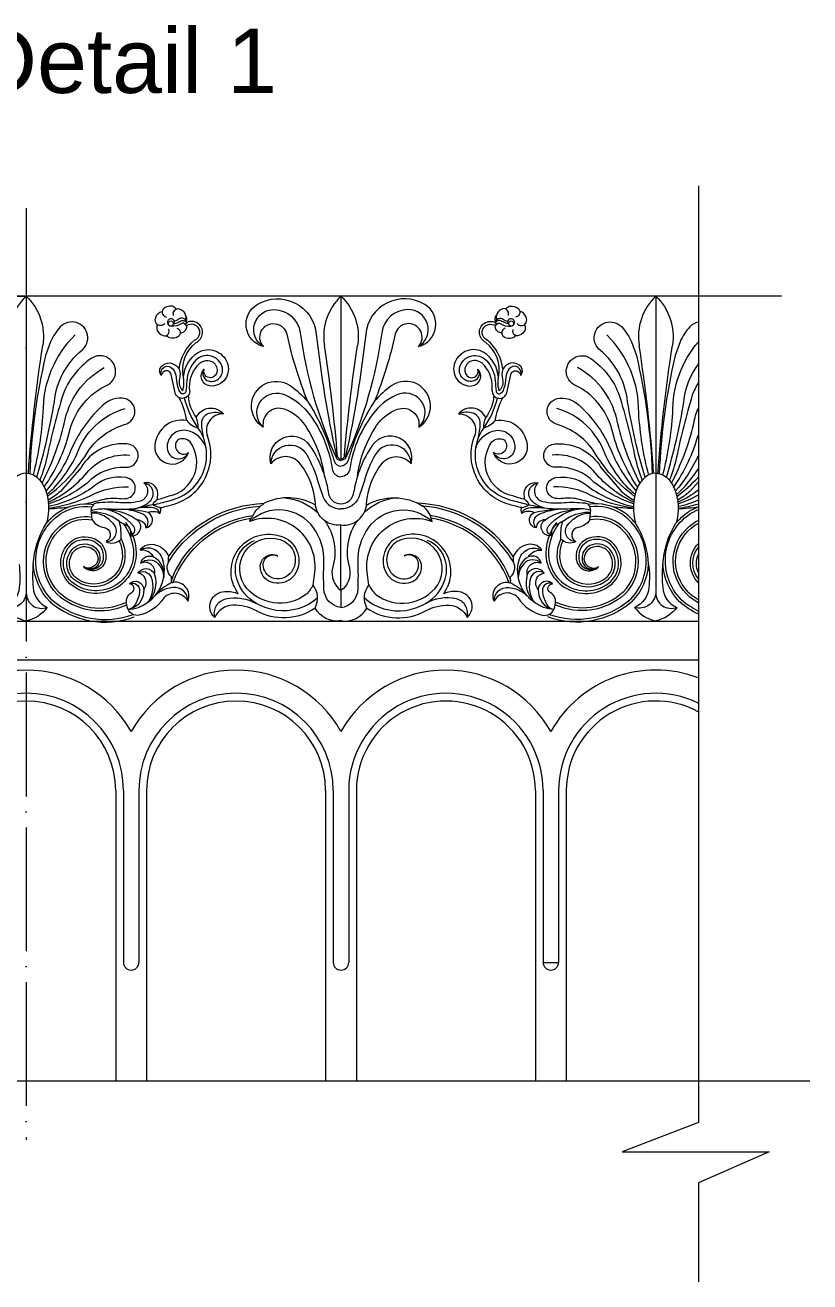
# Model space of a CAD drawing. Header units: millimetres. Extents: x 542654 to 551203, y 315718 to 321804.
# Drawn here: x 546373 to 546829, y 320878 to 321609 of the extents above; entities that cross this region are included whole.
import ezdxf

# ---------------------------------------------------------------- set-up
doc = ezdxf.new("R2010")
doc.units = ezdxf.units.MM
doc.linetypes.add('ACAD_ISO04W100', pattern=[30, 24, -3, 0, -3])
doc.layers.add('cad-block.com', color=250, linetype='Continuous')
doc.styles.get("Standard").update_dxf_attribs({"font": 'arial.ttf'})

msp = doc.modelspace()

# ---------------------------------------------------------------- linework, layer by layer
at = {"layer": 'cad-block.com', "color": 18, "lineweight": 15, "true_color": 0x000000}
for points in [[(546764.25, 321515.55), (546764.25, 320970.4), (546719.97, 320953.29), (546805.37, 320953.29), (546764.25, 320935.22), (546764.25, 320877.59)], [(546661.78, 321451.34), (545951.76, 321451.34), (545934.64, 321495.62), (545934.64, 321410.22), (545916.57, 321451.34), (545858.94, 321451.34)], [(546764.25, 321451.34), (545976.55, 321451.34)], [(546131.76, 321451.34), (546373.22, 321451.34)], [(546614.68, 321451.34), (546373.22, 321451.34)], [(546373.22, 321451.34), (546373.22, 321348.18)], [(546373.22, 321451.34), (546373.22, 321348.18)], [(546373.22, 321451.34), (546373.22, 321348.18)], [(546373.22, 321451.34), (546373.22, 321348.18)], [(546556.35, 321451.34), (546556.35, 321356.59)], [(546812.54, 321451.34), (546739.48, 321451.34)], [(546739.48, 321451.34), (546739.48, 321348.18)], [(546739.48, 321451.34), (546739.48, 321348.18)], [(546739.48, 321451.34), (546739.48, 321348.18)], [(546739.48, 321451.34), (546739.48, 321348.18)], [(546459.56, 321436.68), (546458.92, 321435.4)], [(546653.14, 321436.68), (546653.78, 321435.4)], [(546556.35, 321279.95), (546556.35, 321318.11)], [(546556.35, 321279.95), (546556.35, 321270.02)], [(546764.25, 321261.93), (545976.55, 321261.93)], [(546764.25, 321239.52), (545976.55, 321239.52)], [(546425.26, 321163.62), (546425.26, 320994.34)], [(546429.76, 321163.62), (546429.76, 321063.53)], [(546438.76, 321163.62), (546438.76, 321063.53)], [(546443.26, 321163.62), (546443.26, 320994.34)], [(546547.35, 321163.62), (546547.35, 320994.34)], [(546551.85, 321163.62), (546551.85, 321063.53)], [(546560.85, 321163.62), (546560.85, 321063.53)], [(546565.35, 321163.62), (546565.35, 320994.34)], [(546669.44, 321163.62), (546669.44, 320994.34)], [(546673.94, 321163.62), (546673.94, 321063.53)], [(546682.94, 321163.62), (546682.94, 321063.53)], [(546687.44, 321163.62), (546687.44, 320994.34)], [(546673.94, 321063.53), (546682.94, 321063.53)], [(546829.13, 320994.34), (545924.12, 320994.34), (545907, 321038.62), (545907, 320953.23), (545888.93, 320994.34), (545831.31, 320994.34)]]:
    msp.add_lwpolyline(points, dxfattribs=at)
at = {"layer": 'cad-block.com', "color": 18, "linetype": 'ACAD_ISO04W100', "lineweight": 15, "ltscale": 3, "true_color": 0x000000}
msp.add_lwpolyline([(546373.22, 321502.46), (546373.22, 320960.17)], dxfattribs=at)
at = {"layer": 'cad-block.com', "color": 18, "lineweight": 15, "true_color": 0x000000}
for points in [[(546373.22, 321451.34, 0.244921), (546363.54, 321422.65, 16.262334)], [(546373.22, 321451.34, -0.244921), (546382.9, 321422.65, -16.262334)], [(546556.35, 321451.34, 0.244921), (546546.67, 321422.65, 16.262334)], [(546556.35, 321451.34, -0.244921), (546566.03, 321422.65, -16.262334)], [(546556.35, 321451.34, -0.244921), (546566.03, 321422.65, -16.262334)], [(546739.48, 321451.34, 0.244921), (546729.8, 321422.65, 16.262334)], [(546739.48, 321451.34, -0.244921), (546749.16, 321422.65, -16.262334)], [(546460.26, 321443.72, 0.126521), (546459.61, 321444.61, 0.194733), (546456.69, 321445.55, 0.199595), (546452.72, 321443.53, 0.52072), (546454.88, 321439)], [(546458.97, 321440.11, -0.480937), (546461.32, 321444.02, -0.194733), (546464.19, 321442.94, -0.199595), (546466.05, 321438.91, -0.115632), (546465.69, 321437.73, -785794.277615)], [(546511.3, 321421.93, -0.667476), (546507.63, 321446.49, -0.55372), (546541.98, 321429.06, 0.026332), (546553.5, 321359.07, 0.026332)], [(546511.3, 321421.93, -0.769161), (546517.43, 321443.49, -0.370026), (546532.63, 321429.99, 0.07211), (546553.49, 321357.38, 2.53168)], [(546601.4, 321421.93, 0.667476), (546605.07, 321446.49, 0.55372), (546570.71, 321429.06, -0.026332), (546559.2, 321359.07, 1.336595)], [(546601.4, 321421.93, 0.769161), (546595.27, 321443.49, 0.370026), (546580.07, 321429.99, -0.07211), (546559.21, 321357.38, -2.53168)], [(546653.73, 321440.11, 0.480937), (546651.38, 321444.02, 0.194733), (546648.51, 321442.94, 0.199595), (546646.65, 321438.91, 0.115632), (546647.01, 321437.73, 785794.277615)], [(546652.44, 321443.72, -0.126521), (546653.09, 321444.61, -0.194733), (546656.01, 321445.55, -0.199595), (546659.98, 321443.53, -0.52072), (546657.82, 321439)], [(546379.45, 321345.96, 0.031982), (546389.58, 321389.87, -0.19309), (546405.38, 321419.66, -0.06753), (546405.38, 321419.66, 1.081089), (546393.04, 321433.41, 0.081991), (546387.35, 321424.64), (546384.48, 321416.76, 0.0483), (546375.27, 321348.03, 13.540599), (546375.27, 321348.03, -0.001502)], [(546453.84, 321435.38, -0.482118), (546448.91, 321435.3, -0.194733), (546448.39, 321438.32, -0.199595), (546450.93, 321441.97, -0.157627), (546452.22, 321442.3, -785794.277615)], [(546464.41, 321435.61, 0.067529), (546463.66, 321435.29, -0.184431), (546457.6, 321433.91)], [(546458.85, 321435.52, 0.414698), (546459.06, 321435.36, 0.054351), (546461.44, 321435.97, 0.055485), (546462.68, 321436.59, -0.474328), (546466.56, 321435.71, 0.582288)], [(546461.95, 321437.81, -0.107457), (546459.56, 321436.68, -1442348.621307)], [(546466.65, 321436.02, 0.579771), (546461.95, 321437.81)], [(546464.75, 321404.19, 0.089113), (546464.75, 321404.19, -0.284648), (546472.07, 321424.33, 1.005721), (546466.65, 321435.99)], [(546466.65, 321436.02, -0.344967), (546465.58, 321435.02, -0.267114), (546465.28, 321435.16, 0.231265), (546464.41, 321435.61, 3.53928)], [(546466.41, 321436.82, 0.317644), (546465.9, 321440.03, -3.778674)], [(546647.95, 321404.19, -0.089113), (546647.95, 321404.19, 0.284648), (546640.63, 321424.33, -1.005721), (546646.05, 321435.99)], [(546646.29, 321436.82, -0.317644), (546646.8, 321440.03, 3.778674)], [(546646.05, 321436.02, -0.579771), (546650.75, 321437.81)], [(546646.05, 321436.02, 0.344967), (546647.12, 321435.02, 0.267114), (546647.42, 321435.16, -0.231265), (546648.29, 321435.61, -3.53928)], [(546653.85, 321435.52, -0.414698), (546653.64, 321435.36, -0.054351), (546651.25, 321435.97, -0.055485), (546650.02, 321436.59, 0.474328), (546646.14, 321435.71, -0.582288)], [(546648.29, 321435.61, -0.067529), (546649.04, 321435.29, 0.184431), (546655.1, 321433.91)], [(546650.75, 321437.81, 0.107457), (546653.14, 321436.68, 1442348.621307)], [(546658.86, 321435.38, 0.482118), (546663.79, 321435.3, 0.194733), (546664.31, 321438.32, 0.199595), (546661.77, 321441.97, 0.157627), (546660.48, 321442.3, 785794.277615)], [(546733.32, 321345.74, -0.032145), (546723.12, 321389.87, 0.19309), (546707.32, 321419.66, 0.06753), (546707.32, 321419.66, -1.081089), (546719.66, 321433.41, -0.081991), (546725.35, 321424.64), (546728.22, 321416.76, -0.048376), (546737.43, 321347.93, -13.540599), (546737.43, 321347.93, 0.001502)], [(546764.25, 321436.11, 0.155814), (546759.3, 321433.41, 0.081991), (546753.61, 321424.64), (546750.75, 321416.76, 0.048376), (546741.54, 321347.93), (546741.54, 321347.93)], [(546377.39, 321347.31, 0.046356), (546383.14, 321383.32, -0.20343), (546401.7, 321428.79, -5.034795)], [(546449.62, 321434.59, 0.114669), (546449.22, 321433.67, 0.194733), (546449.85, 321430.66, 0.199595), (546453.55, 321428.2, 0.60584), (546456.05, 321432.03)], [(546460.78, 321432.59, -0.47631), (546462.59, 321428.92, -0.194733), (546460.21, 321426.98, -0.199595), (546455.79, 321427.41, -0.157627), (546454.87, 321428.37, -785794.277615)], [(546462.24, 321408.7, -0.143987), (546462.24, 321408.7, -0.196009), (546471.21, 321425.72, 1.026003), (546467.43, 321434.5, 1.026003)], [(546462.87, 321429.98, 0.124833), (546463.95, 321430.08, 0.194733), (546466.23, 321432.14, 0.04474), (546466.6, 321433.1, 0.04474)], [(546466.28, 321432.24, 0.484242), (546465.41, 321435.05, 61.692363)], [(546465.82, 321434.83, 0.295129), (546467.43, 321434.5, -4.110013)], [(546511.3, 321421.93, -1.315854), (546524.78, 321429.07, 0.042492), (546536.87, 321390.17, 0.042492)], [(546601.4, 321421.93, 1.315854), (546587.92, 321429.07, -0.042492), (546575.83, 321390.17, -0.042492)], [(546650.46, 321408.7, 0.143987), (546650.46, 321408.7, 0.196009), (546641.49, 321425.72, -1.026003), (546645.27, 321434.5, -1.026003)], [(546646.88, 321434.83, -0.295129), (546645.27, 321434.5, 4.110013)], [(546646.42, 321432.24, -0.484242), (546647.29, 321435.05, -61.692363)], [(546649.83, 321429.98, -0.124833), (546648.75, 321430.08, -0.194733), (546646.47, 321432.14, -0.04474), (546646.1, 321433.1, -0.04474)], [(546651.92, 321432.59, 0.47631), (546650.11, 321428.92, 0.194733), (546652.49, 321426.98, 0.199595), (546656.91, 321427.41, 0.157627), (546657.83, 321428.37, 785794.277615)], [(546663.08, 321434.59, -0.114669), (546663.48, 321433.67, -0.194733), (546662.85, 321430.66, -0.199595), (546659.15, 321428.2, -0.60584), (546656.65, 321432.03)], [(546735.36, 321347.13, -0.046592), (546729.56, 321383.32, 0.20343), (546711, 321428.79, 5.034795)], [(546374.47, 321348.16, -0.020865), (546382.9, 321422.65), (546382.9, 321422.65)], [(546554.36, 321357.83, 0.01816), (546546.67, 321422.65), (546546.67, 321422.65)], [(546558.34, 321357.83, -0.01816), (546566.03, 321422.65), (546566.03, 321422.65)], [(546738.24, 321348.09, 0.020858), (546729.8, 321422.65), (546729.8, 321422.65)], [(546740.73, 321348.09, -0.020858), (546749.16, 321422.65), (546749.16, 321422.65)], [(546743.61, 321347.13, 0.046592), (546749.41, 321383.32, -0.180822), (546764.25, 321424.76, -0.180822)], [(546383.7, 321340.16, 0.084314), (546398.28, 321371.7, -0.219732), (546418.67, 321398.75, -0.036958), (546418.67, 321398.75, 1.179319), (546410.94, 321414.96, 0), (546410.94, 321414.96, 0.154926), (546394.47, 321393.61, 0.023607), (546385.3, 321357.51, -20.82559), (546385.3, 321357.51, -0.046437), (546381.13, 321344.28, -4.855729)], [(546476.73, 321408.71, 0.529558), (546479.57, 321401.77, 0.542328), (546487.32, 321409.52, 0.296741), (546480.3, 321416.54, 0.256079), (546471.93, 321414.01, 0.181484), (546466.61, 321402.02, -0.011463), (546466.12, 321395.99, -0.529397), (546463.47, 321394.57, -0.287354), (546463.47, 321394.57, 0.172993)], [(546464.75, 321404.19, -0.231049), (546473.25, 321418.59)], [(546468.45, 321396.16, -0.21172), (546472.83, 321410.84, -0.354921), (546481.14, 321413.24, -0.3067), (546484.34, 321407.64, -0.370824), (546480.54, 321403.84, -0.534157), (546476.73, 321408.71, -8.530922)], [(546473.25, 321418.59, -0.459898), (546490.08, 321412.65, -0.565124), (546480.14, 321399, -0.629067), (546476.73, 321408.71, -2.351432)], [(546639.45, 321418.59, 0.459898), (546622.62, 321412.65, 0.565124), (546632.56, 321399, 0.629067), (546635.97, 321408.71, 2.351432)], [(546635.97, 321408.71, -0.529558), (546633.13, 321401.77, -0.542328), (546625.38, 321409.52, -0.296741), (546632.4, 321416.54, -0.256079), (546640.77, 321414.01, -0.181484), (546646.09, 321402.02, 0.011463), (546646.58, 321395.99, 0.529397), (546649.23, 321394.57, 0.287354), (546649.23, 321394.57, -0.172993)], [(546644.25, 321396.16, 0.21172), (546639.87, 321410.84, 0.354921), (546631.56, 321413.24, 0.3067), (546628.36, 321407.64, 0.370824), (546632.16, 321403.84, 0.534157), (546635.97, 321408.71, 8.530922)], [(546647.95, 321404.19, 0.231049), (546639.45, 321418.59)], [(546729.2, 321339.81, -0.084318), (546714.42, 321371.7, 0.219732), (546694.03, 321398.75, 0.036958), (546694.03, 321398.75, -1.179319), (546701.76, 321414.96, 0), (546701.76, 321414.96, -0.154926), (546718.23, 321393.61, -0.023607), (546727.4, 321357.51, 20.82559), (546727.4, 321357.51, 0.047188), (546731.66, 321344.07, 4.855729)], [(546382.42, 321342.52, 0.060422), (546395.35, 321377.03, -0.227463), (546418.66, 321409.71, -1.902929)], [(546451.77, 321405.03, -0.323792), (546451.5, 321410.13, -0.251609), (546457, 321412.41, -0.231265), (546462.24, 321408.7, -0.231265)], [(546451.77, 321405.03, -0.883493), (546458.64, 321408.86, -0.139299), (546460.45, 321403.99, 0.056208), (546461.78, 321397.09, 0.144052), (546463.47, 321394.57, 0.231379)], [(546468.45, 321396.26, -0.892383), (546459.88, 321395.09, 0), (546457.58, 321405.71, 0.472515), (546453.62, 321407.55, 0.259594), (546451.77, 321405.03, -1.136714)], [(546462.24, 321408.7, -0.152637), (546462.32, 321403.04, 0.259178), (546464.24, 321396.17, 0.085267), (546465, 321401.69, -0.014662), (546464.75, 321404.19, -0.034849)], [(546644.25, 321396.26, 0.892383), (546652.82, 321395.09, 0), (546655.12, 321405.71, -0.472515), (546659.08, 321407.55, -0.259594), (546660.93, 321405.03, 1.136714)], [(546650.46, 321408.7, 0.152637), (546650.38, 321403.04, -0.259178), (546648.46, 321396.17, -0.085267), (546647.7, 321401.69, 0.014662), (546647.95, 321404.19, 0.034849)], [(546660.93, 321405.03, 0.883493), (546654.06, 321408.86, 0.139299), (546652.25, 321403.99, -0.056208), (546650.92, 321397.09, -0.144052), (546649.23, 321394.57, -0.231379)], [(546660.93, 321405.03, 0.323792), (546661.2, 321410.13, 0.251609), (546655.7, 321412.41, 0.231265), (546650.46, 321408.7, 0.231265)], [(546730.37, 321342.35, -0.060741), (546717.35, 321377.03, 0.227463), (546694.04, 321409.71, 1.902929)], [(546745.65, 321345.74, 0.032145), (546755.85, 321389.87, -0.131392), (546764.25, 321411.7, -0.131392)], [(546546.81, 321346.49, 0.113214), (546535.63, 321375.97, 0.161023), (546523.54, 321385.42, 0.58741), (546511.12, 321375, -1.021307), (546526.8, 321399.25, -0.05453), (546536.87, 321390.17, -0.05453)], [(546565.89, 321346.49, -0.113214), (546577.07, 321375.97, -0.161023), (546589.16, 321385.42, -0.58741), (546601.58, 321375, 1.021307), (546585.9, 321399.25, 0.05453), (546575.83, 321390.17, 0.05453)], [(546764.25, 321401.03, 0.046176), (546760.74, 321393.61, 0.023607), (546751.57, 321357.51), (546751.57, 321357.51, -0.047188), (546747.31, 321344.07)], [(546385.51, 321334.76, 0.101177), (546409.67, 321361.71, -0.162208), (546430.41, 321376.57, 0.871249), (546429, 321391.92, 0.223036), (546416.65, 321386.76, 0.102176), (546399.06, 321361.18, -0.083078), (546384.58, 321337.81, -0.083078)], [(546448.24, 321330.04, 0.002739), (546457.25, 321332.44), (546457.25, 321332.44, 0.539237), (546472.71, 321375.35, -0.088107), (546465.28, 321391.97, -0.088107)], [(546466.67, 321378.9, 0.076166), (546462.26, 321392.22, -3.182596)], [(546467.51, 321393.46, 0.157589), (546472.16, 321380.64, -2.102585)], [(546510.92, 321375.18, -0.788474), (546522.2, 321394.41, -0.136371), (546536.5, 321384.3, -0.136381), (546551.16, 321350.88, 0.358752), (546556.35, 321346.15, 111.473646)], [(546601.78, 321375.18, 0.788474), (546590.5, 321394.41, 0.136371), (546576.2, 321384.3, 0.136381), (546561.54, 321350.88, -0.358752), (546556.35, 321346.15, -111.473646)], [(546664.45, 321330.04, -0.002739), (546655.45, 321332.44), (546655.45, 321332.44, -0.539237), (546639.99, 321375.35, 0.088107), (546647.42, 321391.97, 0.088107)], [(546645.19, 321393.46, -0.157589), (546640.54, 321380.64, 2.102585)], [(546646.03, 321378.9, -0.076166), (546650.44, 321392.22, 3.182596)], [(546727.19, 321334.76, -0.101177), (546703.03, 321361.71, 0.162208), (546682.29, 321376.57, -0.871249), (546683.7, 321391.92, -0.223036), (546696.05, 321386.76, -0.102176), (546713.64, 321361.18, 0.083078), (546728.12, 321337.81, 0.083078)], [(546385.24, 321335.78, 0.102357), (546402.67, 321359.28, -0.239967), (546430.78, 321385.97)], [(546472.16, 321380.64, -0.551915), (546488.04, 321382.75, 0.543618), (546478.69, 321369.74, 0.124652)], [(546536.87, 321390.17, -0.064441), (546550.15, 321362.25, -0.006238), (546552.3, 321355.38, 0.336511), (546556.35, 321352.42, -0.009079)], [(546575.83, 321390.17, 0.064441), (546562.55, 321362.25, 0.006238), (546560.4, 321355.38, -0.336511), (546556.35, 321352.42, 0.009079)], [(546640.54, 321380.64, 0.551915), (546624.66, 321382.75, -0.543618), (546634.01, 321369.74, -0.124652)], [(546727.46, 321335.78, -0.102357), (546710.03, 321359.28, 0.239967), (546681.92, 321385.97)], [(546748.6, 321342.35, 0.060741), (546761.62, 321377.03, -0.052139), (546764.25, 321386.32, -0.052139)], [(546466.67, 321378.9, 0.477466), (546448.01, 321362.81, 0.80327), (546467.66, 321360.22, 0.860486)], [(546466.67, 321378.9, 0.157797), (546473.31, 321374.53, 0.10138), (546472.16, 321380.64, 3.471521)], [(546476.57, 321368.25, -0.054849), (546475.34, 321377.23, -0.33383), (546479.49, 321383.09, -0.176466), (546488.04, 321382.75, -3.125388)], [(546636.13, 321368.25, 0.054849), (546637.36, 321377.23, 0.33383), (546633.21, 321383.09, 0.176466), (546624.66, 321382.75, 3.125388)], [(546646.03, 321378.9, -0.157797), (546639.39, 321374.53, -0.10138), (546640.54, 321380.64, -3.471521)], [(546646.03, 321378.9, -0.477466), (546664.69, 321362.81, -0.80327), (546645.04, 321360.22, -0.860486)], [(546451.16, 321328.19, 0.026795), (546458.25, 321329.99, 0.451772), (546478.45, 321370.43, 0.5535), (546478.45, 321370.43)], [(546477.95, 321362.68, 0.292215), (546466.24, 321373.12, 0.520869), (546455.41, 321361.57, 0.697703), (546467.66, 321360.22, 2.241637)], [(546515.55, 321353.73, -0.8489), (546538.12, 321364.4, -0.112248), (546548.89, 321337.53)], [(546597.15, 321353.73, 0.8489), (546574.58, 321364.4, 0.112248), (546563.81, 321337.53)], [(546661.54, 321328.19, -0.026795), (546654.45, 321329.99, -0.451772), (546634.25, 321370.43, -0.5535), (546634.25, 321370.43)], [(546634.75, 321362.68, -0.292215), (546646.46, 321373.12, -0.520869), (546657.29, 321361.57, -0.697703), (546645.04, 321360.22, -2.241637)], [(546749.77, 321339.81, 0.081692), (546764.25, 321370.64, 0.081692)], [(546386.25, 321330.38, 0.085394), (546409.17, 321343.04), (546409.17, 321343.04, -0.21298), (546430.71, 321351.71, 1.116279), (546430.84, 321365.25, 0.286149), (546405.19, 321351.62), (546393.13, 321337.66), (546393.13, 321337.66, -0.043242), (546385.97, 321332.5, -0.043242)], [(546449.31, 321332.86, 0.02225), (546456.37, 321335.01, 0.549569), (546468.52, 321366.49)], [(546468.52, 321366.49, 0.330396), (546461.35, 321367.65, 0.906083), (546467.66, 321360.22, 0.865354)], [(546515.55, 321353.73, -0.762385), (546536.43, 321358.98, -0.059677), (546542.9, 321343.48, 0.025589), (546546.04, 321334.25, 0.315445), (546556.35, 321327.47, 0.970521)], [(546597.15, 321353.73, 0.762385), (546576.27, 321358.98, 0.059677), (546569.8, 321343.48, -0.025589), (546566.66, 321334.25, -0.315445), (546556.35, 321327.47, -0.970521)], [(546663.39, 321332.86, -0.02225), (546656.33, 321335.01, -0.549569), (546644.18, 321366.49)], [(546644.18, 321366.49, -0.330396), (546651.35, 321367.65, -0.906083), (546645.04, 321360.22, -0.865354)], [(546726.45, 321330.38, -0.085394), (546703.53, 321343.04), (546703.53, 321343.04, 0.21298), (546681.99, 321351.71, -1.116279), (546681.86, 321365.25, -0.286149), (546707.51, 321351.62), (546719.57, 321337.66), (546719.57, 321337.66, 0.043242), (546726.73, 321332.5, 0.043242)], [(546386.13, 321331.45, 0.110008), (546408.47, 321348.43, -0.249563), (546433.41, 321358.79)], [(546556.35, 321318.11, -0.428769), (546541.44, 321330.53, 0.149261), (546532.67, 321353.67, 0.488531), (546515.55, 321353.73, -2.039737)], [(546553.49, 321357.38, 0.271943), (546556.35, 321355.7, 0.250464)], [(546553.5, 321359.07, 0.131403), (546554.36, 321357.83, 0.131403)], [(546554.36, 321357.83, 0.621574), (546558.34, 321357.83, 0.160225)], [(546556.35, 321318.11, 0.428769), (546571.26, 321330.53, -0.149261), (546580.03, 321353.67, -0.488531), (546597.15, 321353.73, 2.039737)], [(546559.21, 321357.38, -0.271943), (546556.35, 321355.7, -0.250464)], [(546559.2, 321359.07, -0.131403), (546558.34, 321357.83, -0.131403)], [(546726.57, 321331.45, -0.110008), (546704.23, 321348.43, 0.249563), (546679.29, 321358.79)], [(546764.25, 321358.67, -0.07483), (546750.85, 321337.81)], [(546373.22, 321348.18), (546373.22, 321278.59, 0.525363), (546385.5, 321270.13, 3.42627)], [(546739.48, 321348.18), (546739.48, 321278.59, 0.525363), (546751.76, 321270.13, 3.42627)], [(546751.51, 321335.78, 0.068358), (546764.25, 321350.74, 0.068358)], [(546407.31, 321330.38, 0.018944), (546417.48, 321332.97, -0.08294), (546427.1, 321333.61, 0.093637), (546431.68, 321333.58, 0.857179), (546431.34, 321345.67), (546431.34, 321345.67, 0.230063), (546410.91, 321339.37, -0.09178), (546386.37, 321328.77)], [(546411.09, 321326.52, -0.112241), (546412.06, 321326.96, -0.066096), (546420.9, 321327.54, 0.03361), (546435.01, 321327.54, 0.168895), (546445.02, 321331.79, 0.634473), (546441.72, 321342.58, 1.59304)], [(546449.31, 321332.86, 0.068813), (546449.76, 321336.46, 0.487937), (546441.72, 321342.58, -0.61726), (546438.86, 321331.8, -0.082267), (546426.6, 321331.15, 0.046865), (546414.53, 321330.91, 0.121596), (546412.3, 321330.03, 0.121596)], [(546663.39, 321332.86, -0.068813), (546662.94, 321336.46, -0.487937), (546670.98, 321342.58, 0.61726), (546673.84, 321331.8, 0.082267), (546686.1, 321331.15, -0.046865), (546698.17, 321330.91, -0.121596), (546700.4, 321330.03, -0.121596)], [(546701.61, 321326.52, 0.112241), (546700.64, 321326.96, 0.066096), (546691.8, 321327.54, -0.03361), (546677.69, 321327.54, -0.168895), (546667.68, 321331.79, -0.634473), (546670.98, 321342.58, -1.59304)], [(546705.39, 321330.38, -0.018944), (546695.22, 321332.97, 0.08294), (546685.6, 321333.61, -0.093637), (546681.02, 321333.58, -0.857179), (546681.36, 321345.67), (546681.36, 321345.67, -0.230063), (546701.79, 321339.37, 0.09178), (546726.33, 321328.77)], [(546751.78, 321334.76, 0.046468), (546764.25, 321345.95, 0.046468)], [(546764.25, 321343.28), (546759.4, 321337.66), (546759.4, 321337.66, -0.043242), (546752.24, 321332.5)], [(546386.41, 321327.9, 0.077066), (546410.9, 321335.32, -0.132784), (546432.75, 321340.24)], [(546541.52, 321329.7, 0.247804), (546511.58, 321330.71, 0.247804)], [(546523.69, 321333.88, -0.171414), (546543, 321325.09, -0.171414)], [(546548.89, 321337.53, 0.955594), (546563.81, 321337.53, 1.728098)], [(546589.01, 321333.88, 0.171413), (546569.7, 321325.09, 0.171413)], [(546571.18, 321329.7, -0.275227), (546604, 321329.12, -2.509184)], [(546726.29, 321327.9, -0.077066), (546701.8, 321335.32, 0.132784), (546679.94, 321340.24)], [(546752.4, 321331.45, 0.053618), (546764.25, 321338.52, 0.053618)], [(546752.52, 321330.38, 0.041624), (546764.25, 321335.59, 0.041624)], [(546389.49, 321273.44, -0.010122), (546387.95, 321274.72), (546387.95, 321274.72, -0.461528), (546392.85, 321324.38), (546392.85, 321324.38, -0.181682), (546411.48, 321328.64, -0.17445)], [(546384.95, 321319.07, -0.070561), (546392.01, 321325.62, -0.187734), (546412.3, 321330.03)], [(546386.41, 321327.53, 0.021549), (546398.29, 321328.75, 0.021549)], [(546411.62, 321321.09, 0.160292), (546411.37, 321322.72, -0.241344), (546411.37, 321323, 0.018149), (546411.13, 321325.55, -0.125788), (546411.48, 321328.4, 0.188394), (546411.48, 321328.64, -0.323208), (546411.54, 321328.85, 0.046344), (546412.42, 321329.73, 0.588481), (546412.3, 321330.03, 1.231967)], [(546433.51, 321311.96, 0.576866), (546435.74, 321317.25, 0.188001), (546417.42, 321327.59, 2.558799)], [(546437.65, 321321.13, 0.101504), (546424.25, 321326.58, 0.01813), (546417.42, 321327.59, -117.031891)], [(546429.76, 321318.73, -0.492925), (546433.51, 321311.96, 0.829448), (546437.65, 321321.13, -0.387188), (546442.87, 321316.38, 0.701173), (546444.1, 321325.38, -0.258982), (546451.04, 321324.87, 0.261167), (546451.16, 321328.19)], [(546442.87, 321316.38, 0.502732), (546440.98, 321324.4, 0.074809), (546429.92, 321327.32, 1.665757)], [(546444.1, 321325.38, 0.042622), (546429.92, 321327.32, 17.997556)], [(546448.24, 321330.04, 0.014652), (546438.06, 321328.03, 7.987828)], [(546451.04, 321324.87, 0.292462), (546447.21, 321328.09, 0.068461), (546438.06, 321328.03, 2.095063)], [(546451.16, 321328.19, -0.100081), (546446.95, 321329.81, -0.171025), (546449.31, 321332.86, 3.393741)], [(546456.17, 321299.7, -0.242326), (546511.58, 321330.71)], [(546456.91, 321298.08, -0.237108), (546509.29, 321329.07)], [(546556.35, 321270.02, -0.367958), (546546.39, 321280.95, -0.016802), (546546.39, 321296.49, 0.163706), (546540.43, 321316.41, 0.456337), (546503.3, 321320.11, -0.147797)], [(546503.8, 321322.08, 0.3293), (546504.86, 321323.26, -0.359001), (546505.25, 321323.65, -0.135702), (546509.14, 321328.69, 0.270003), (546509.22, 321328.89, -0.255062), (546509.29, 321329.07, -0.074211), (546510.98, 321330.11, 0.196421), (546511.58, 321330.71, -5.850997)], [(546556.35, 321270.02, 0.367958), (546566.31, 321280.95, 0.016802), (546566.31, 321296.49, -0.163706), (546572.27, 321316.41, -0.456337), (546609.4, 321320.11, 0.147797)], [(546572.51, 321283.12, 0.003166), (546571.85, 321288.9, -0.586906), (546609.4, 321320.11, 0.18097), (546604, 321329.12)], [(546656.53, 321299.7, 0.242326), (546601.12, 321330.71)], [(546604.56, 321329.08, 0.003426), (546604, 321329.12, 0.003426)], [(546655.79, 321298.08, 0.233127), (546604, 321329.12)], [(546682.94, 321318.73, 0.492925), (546679.19, 321311.96, -0.829448), (546675.05, 321321.13, 0.387188), (546669.83, 321316.38, -0.701173), (546668.6, 321325.38, 0.258982), (546661.66, 321324.87, -0.261167), (546661.54, 321328.19)], [(546661.54, 321328.19, 0.100081), (546665.75, 321329.81, 0.171025), (546663.39, 321332.86, -3.393741)], [(546661.66, 321324.87, -0.292462), (546665.49, 321328.09, -0.068461), (546674.64, 321328.03, -2.095063)], [(546664.45, 321330.04, -0.014652), (546674.64, 321328.03, -7.987828)], [(546668.6, 321325.38, -0.042622), (546682.78, 321327.32, -17.997556)], [(546669.83, 321316.38, -0.502732), (546671.72, 321324.4, -0.074809), (546682.78, 321327.32, -1.665757)], [(546675.05, 321321.13, -0.101504), (546688.45, 321326.58, -0.01813), (546695.28, 321327.59, 117.031891)], [(546679.19, 321311.96, -0.576866), (546676.96, 321317.25, -0.188001), (546695.28, 321327.59, -2.558799)], [(546701.08, 321321.09, -0.160292), (546701.33, 321322.72, 0.241344), (546701.33, 321323, -0.018149), (546701.57, 321325.55, 0.125788), (546701.22, 321328.4, -0.188394), (546701.22, 321328.64, 0.323208), (546701.16, 321328.85, -0.046344), (546700.28, 321329.73, -0.588481), (546700.4, 321330.03, -1.231967)], [(546727.75, 321319.07, 0.070561), (546720.69, 321325.62, 0.187734), (546700.4, 321330.03)], [(546723.21, 321273.44, 0.010122), (546724.75, 321274.72), (546724.75, 321274.72, 0.461528), (546719.85, 321324.38), (546719.85, 321324.38, 0.181682), (546701.22, 321328.64, 0.17445)], [(546726.29, 321327.53, -0.021549), (546714.41, 321328.75, -0.021549)], [(546755.76, 321273.44, -0.010122), (546754.22, 321274.72), (546754.22, 321274.72, -0.461528), (546759.12, 321324.38), (546759.12, 321324.38, -0.053349), (546764.25, 321327.03, -0.053349)], [(546751.22, 321319.07, -0.070561), (546758.27, 321325.62, -0.058684), (546764.25, 321328.64, -0.058684)], [(546764.25, 321332.46, -0.041558), (546752.64, 321328.77)], [(546752.67, 321327.9, 0.035487), (546764.25, 321330.38, 0.035487)], [(546752.68, 321327.53, 0.021549), (546764.55, 321328.75, 0.021549)], [(546377.35, 321295.2, -0.126246), (546384.95, 321319.07, -14.207876)], [(546391.1, 321277.97), (546391.1, 321277.97, -0.471912), (546395.17, 321319.21), (546395.17, 321319.21, -0.185598), (546411.37, 321322.72, -0.181335)], [(546392.17, 321279.04, -0.471857), (546396, 321317.96, -0.19511), (546411.62, 321321.09, -0.183857)], [(546430.97, 321319.62, -0.133726), (546437.04, 321303.96, -0.67772), (546398.57, 321283.93, -0.441451), (546398.82, 321308.18, -0.289911), (546413.14, 321309.96, -0.315983), (546419.54, 321299.07, -0.676544), (546406.51, 321293.78, -0.640805)], [(546429.76, 321318.73, -0.133705), (546435.54, 321303.81), (546435.54, 321303.81, -0.677191), (546399.57, 321285.06), (546399.57, 321285.06, -0.440256), (546399.8, 321307.04, -0.289389), (546412.5, 321308.6, -0.0695), (546412.5, 321308.6, -0.317906), (546418.04, 321299.14, -0.643474), (546406.5, 321293.92)], [(546427.5, 321320.1, 0.13689), (546414.54, 321325.55, 0.099455), (546411.16, 321325.31, 0.615336)], [(546419.66, 321308.46, 0.630773), (546424.5, 321318.05, 0.117566), (546417.24, 321323.91, 0.12765), (546411.19, 321325.07, 1.985695)], [(546411.62, 321321.09, 0.210925), (546418.49, 321316.63, -0.736022), (546419.66, 321308.46, 0.346718), (546428.42, 321309.92)], [(546428.42, 321309.92, 0.068775), (546427.5, 321320.1, -0.079378), (546429.76, 321318.73, 24.665443)], [(546458.23, 321287.54, -0.265996), (546505.25, 321323.71)], [(546458.67, 321284.65, -0.267174), (546503.8, 321322.08, -0.260494)], [(546540.18, 321283.12, -0.003166), (546540.85, 321288.9, 0.586906), (546503.3, 321320.11, -0.034021), (546503.8, 321322.08, -0.034021)], [(546546.83, 321320.66, -0.23288), (546551.37, 321292.89, 0.297905), (546556.35, 321279.95)], [(546565.87, 321320.66, 0.232879), (546561.33, 321292.89, -0.297905), (546556.35, 321279.95)], [(546654.47, 321287.54, 0.262104), (546608.31, 321323.59)], [(546654.03, 321284.65, 0.267174), (546608.9, 321322.08, 0.260494)], [(546681.73, 321319.62, 0.133726), (546675.66, 321303.96, 0.67772), (546714.13, 321283.93, 0.441451), (546713.88, 321308.18, 0.289911), (546699.56, 321309.96, 0.315983), (546693.16, 321299.07, 0.676544), (546706.19, 321293.78, 0.640805)], [(546682.94, 321318.73, 0.133705), (546677.16, 321303.81), (546677.16, 321303.81, 0.677191), (546713.13, 321285.06), (546713.13, 321285.06, 0.440256), (546712.9, 321307.04, 0.289389), (546700.2, 321308.6, 0.0695), (546700.2, 321308.6, 0.317906), (546694.66, 321299.14, 0.643474), (546706.2, 321293.92)], [(546684.28, 321309.92, -0.068775), (546685.2, 321320.1, 0.079378), (546682.94, 321318.73, -24.665443)], [(546701.08, 321321.09, -0.210925), (546694.21, 321316.63, 0.736022), (546693.04, 321308.46, -0.346718), (546684.28, 321309.92)], [(546685.2, 321320.1, -0.13689), (546698.16, 321325.55, -0.099455), (546701.54, 321325.31, -0.615336)], [(546693.04, 321308.46, -0.630773), (546688.2, 321318.05, -0.117566), (546695.46, 321323.91, -0.12765), (546701.51, 321325.07, -1.985695)], [(546720.53, 321279.04, 0.471857), (546716.7, 321317.96, 0.19511), (546701.08, 321321.09, 0.183857)], [(546721.6, 321277.97), (546721.6, 321277.97, 0.471912), (546717.53, 321319.21), (546717.53, 321319.21, 0.185598), (546701.33, 321322.72, 0.181335)], [(546735.34, 321295.2, 0.126246), (546727.75, 321319.07, 14.207876)], [(546743.62, 321295.2, -0.126246), (546751.22, 321319.07, -14.207876)], [(546757.37, 321277.97), (546757.37, 321277.97, -0.471912), (546761.43, 321319.21), (546761.43, 321319.21, -0.035002), (546764.25, 321320.79, -0.035002)], [(546758.43, 321279.04, -0.471857), (546762.27, 321317.96, -0.027119), (546764.25, 321319.12, -0.027119)], [(546496.58, 321278.13, -0.052147), (546493.56, 321283.93), (546493.56, 321283.93, -0.677191), (546524.44, 321310.23), (546524.44, 321310.23, -0.440256), (546529.13, 321288.75, -0.289389), (546517.09, 321284.4, -0.0695), (546517.09, 321284.4, -0.317906), (546509.58, 321292.38, -0.643474), (546519.66, 321300.04)], [(546616.12, 321278.13, 0.052147), (546619.14, 321283.93), (546619.14, 321283.93, 0.677191), (546588.26, 321310.23), (546588.26, 321310.23, 0.440256), (546583.57, 321288.75, 0.289389), (546595.61, 321284.4, 0.0695), (546595.61, 321284.4, 0.317906), (546603.12, 321292.38, 0.643474), (546593.04, 321300.04)], [(546428.46, 321309.97, -0.090893), (546430.62, 321302.13), (546430.62, 321302.13, -0.677191), (546400.75, 321286.56), (546400.75, 321286.56, -0.440256), (546400.94, 321304.81, -0.289389), (546411.49, 321306.11, -0.0695), (546411.49, 321306.11, -0.317906), (546416.09, 321298.25, -0.643474), (546406.51, 321293.92)], [(546427.1, 321309.31, -0.091002), (546429.12, 321301.99, -0.676694), (546401.76, 321287.68, -0.438457), (546401.92, 321303.67, -0.288017), (546410.84, 321304.75, 0.005295), (546410.87, 321304.74, -0.269959), (546415.02, 321298.13, -0.531786), (546406.51, 321293.78, -0.648603)], [(546432.44, 321268.84, 0.272341), (546451.59, 321282.32, 0.186156), (546452.52, 321298.36, 0.474356), (546439.45, 321303.5, -5.949776)], [(546447.27, 321299.51, 0.291141), (546439.45, 321303.5, -0.343723), (546448.91, 321306.34)], [(546448.91, 321306.34, -0.1391), (546453.68, 321303.46, -0.055281), (546456.17, 321299.7, -0.055281)], [(546542.76, 321275.66, -0.218875), (546518.56, 321268.41, -0.086751), (546507.25, 321272.34, -0.196285), (546495.67, 321286.8, -0.168777), (546496.25, 321299.34, -0.204983), (546505.94, 321309.03, 3.76472)], [(546540.18, 321283.12, -0.060367), (546536.36, 321277.92), (546536.36, 321277.92, -0.427012), (546500.02, 321283.26), (546500.02, 321283.26, -0.75366), (546523.63, 321308.51), (546523.63, 321308.51, -0.440256), (546527.52, 321290.67, -0.289389), (546517.52, 321287.05, -0.0695), (546517.52, 321287.05, -0.317906), (546511.29, 321293.68, -0.643474), (546519.66, 321300.04)], [(546569.94, 321275.66, 0.218875), (546594.14, 321268.41, 0.086751), (546605.45, 321272.34, 0.196285), (546617.03, 321286.8, 0.168777), (546616.45, 321299.34, 0.204983), (546606.76, 321309.03, -3.76472)], [(546572.51, 321283.12, 0.060367), (546576.34, 321277.92), (546576.34, 321277.92, 0.427012), (546612.68, 321283.26), (546612.68, 321283.26, 0.75366), (546589.07, 321308.51), (546589.07, 321308.51, 0.440256), (546585.18, 321290.67, 0.289389), (546595.18, 321287.05, 0.0695), (546595.18, 321287.05, 0.317906), (546601.41, 321293.68, 0.643474), (546593.04, 321300.04)], [(546572.51, 321283.12, 0.060367), (546576.34, 321277.92), (546576.34, 321277.92, 0.427012), (546612.68, 321283.26), (546612.68, 321283.26, 0.75366), (546589.07, 321308.51), (546589.07, 321308.51, 0.440256), (546585.18, 321290.67, 0.289389), (546595.18, 321287.05, 0.0695), (546595.18, 321287.05, 0.317906), (546601.41, 321293.68, 0.643474), (546593.04, 321300.04)], [(546663.79, 321306.34, 0.1391), (546659.02, 321303.46, 0.055281), (546656.53, 321299.7, 0.055281)], [(546680.26, 321268.84, -0.272341), (546661.11, 321282.32, -0.186156), (546660.18, 321298.36, -0.474356), (546673.25, 321303.5, 5.949776)], [(546665.43, 321299.51, -0.291141), (546673.25, 321303.5, 0.343723), (546663.79, 321306.34)], [(546684.24, 321309.97, 0.090893), (546682.08, 321302.13), (546682.08, 321302.13, 0.677191), (546711.95, 321286.56), (546711.95, 321286.56, 0.440256), (546711.76, 321304.81, 0.289389), (546701.21, 321306.11, 0.0695), (546701.21, 321306.11, 0.317906), (546696.61, 321298.25, 0.643474), (546706.19, 321293.92)], [(546685.6, 321309.31, 0.091002), (546683.58, 321301.99, 0.676694), (546710.94, 321287.68, 0.438457), (546710.78, 321303.67, 0.288017), (546701.86, 321304.75, -0.005295), (546701.83, 321304.74, 0.269959), (546697.68, 321298.13, 0.531786), (546706.19, 321293.78, 0.648603)], [(546764.25, 321284.5, -0.406056), (546764.25, 321307.38)], [(546764.25, 321286.79, -0.343081), (546764.25, 321305.09)], [(546447.94, 321289.27, 0.627633), (546439.85, 321295.83, -0.486459), (546447.27, 321299.51, -0.468629)], [(546439.85, 321295.83, -0.426017), (546450.07, 321295.45, -0.173966), (546453.24, 321287.6, -1.040243)], [(546447.27, 321299.51, -0.163886), (546451.63, 321295.35, -0.139992), (546453.24, 321287.6, -66.770469)], [(546457.82, 321287.86, -0.406891), (546456.91, 321298.08, -7.997869)], [(546455.92, 321296.49, 0.072927), (546455.95, 321298.73, -0.178266), (546456.17, 321299.7, 0.576928)], [(546654.88, 321287.86, 0.406891), (546655.79, 321298.08, 7.997869)], [(546656.78, 321296.49, -0.072927), (546656.75, 321298.73, 0.178266), (546656.53, 321299.7, -0.576928)], [(546665.43, 321299.51, 0.163886), (546661.07, 321295.35, 0.139992), (546659.46, 321287.6, 66.770469)], [(546672.85, 321295.83, 0.426017), (546662.63, 321295.45, 0.173966), (546659.46, 321287.6, 1.040243)], [(546664.76, 321289.27, -0.627633), (546672.85, 321295.83, 0.486459), (546665.43, 321299.51, 0.468629)], [(546764.25, 321290.36, -0.221889), (546764.25, 321300.83)], [(546369.08, 321295.2, -0.059147), (546369.18, 321281.68, -0.281825), (546360.94, 321270.13, 0.190389), (546373.22, 321262.35)], [(546377.35, 321295.2, 0.059147), (546377.26, 321281.68, 0.281825), (546385.5, 321270.13, -0.190389), (546373.22, 321262.35)], [(546388.55, 321272.27, -0.010455), (546386.92, 321273.63, -0.177428), (546377.35, 321295.2, -0.177428)], [(546441.58, 321280.6, 0.423558), (546440.99, 321288.94, 0.174465), (546438.17, 321289.98, -0.635434), (546447.94, 321289.27, 2.268791)], [(546438.17, 321289.98, -0.501704), (546445.86, 321287.68, -0.248391), (546443.85, 321272.97, -0.049219)], [(546671.12, 321280.6, -0.423558), (546671.71, 321288.94, -0.174465), (546674.53, 321289.98, 0.635434), (546664.76, 321289.27, -2.268791)], [(546674.53, 321289.98, 0.501704), (546666.84, 321287.68, 0.248391), (546668.85, 321272.97, 0.049219)], [(546724.15, 321272.27, 0.010455), (546725.78, 321273.63, 0.177428), (546735.34, 321295.2, 0.177428)], [(546735.34, 321295.2, -0.059147), (546735.44, 321281.68, -0.281825), (546727.2, 321270.13, 0.190389), (546739.48, 321262.35)], [(546743.62, 321295.2, 0.059147), (546743.52, 321281.68, 0.281825), (546751.76, 321270.13, -0.190389), (546739.48, 321262.35)], [(546754.82, 321272.27, -0.010455), (546753.18, 321273.63, -0.177428), (546743.62, 321295.2, -0.177428)], [(546431.75, 321271.68, -0.348855), (546434.62, 321278.82, 0.776591), (546433.25, 321283.84, -0.675529), (546441.58, 321280.6, -0.385488)], [(546433.29, 321283.84, -0.587564), (546439.18, 321279.77, -0.104753), (546436.72, 321271.99, -0.214639), (546432.44, 321268.84, -4.656968)], [(546447.94, 321289.27, -0.275355), (546443.85, 321272.97, -14.005624)], [(546457.53, 321284.36, 0.116294), (546448.4, 321277.19, 4.540253)], [(546453.49, 321275.89, -0.522681), (546467.21, 321273.82, 0.596179), (546458.67, 321284.65, 0.596179)], [(546458.67, 321284.65, -0.235786), (546457.53, 321284.36, 0.033268), (546457.82, 321287.86, 782806.80569)], [(546458.23, 321287.54, 0.053029), (546457.65, 321285.47)], [(546541.23, 321269.77, 0.301758), (546540.18, 321283.12, 2.462884)], [(546571.47, 321269.77, -0.301758), (546572.51, 321283.12, -2.462884)], [(546659.21, 321275.89, 0.522681), (546645.49, 321273.82, -0.596179), (546654.03, 321284.65, -0.596179)], [(546654.03, 321284.65, 0.235786), (546655.17, 321284.36, -0.033268), (546654.88, 321287.86, -782806.80569)], [(546654.47, 321287.54, -0.053029), (546655.05, 321285.47)], [(546655.17, 321284.36, -0.116294), (546664.3, 321277.19, -4.540253)], [(546664.76, 321289.27, 0.275355), (546668.85, 321272.97, 14.005624)], [(546680.95, 321271.68, 0.348855), (546678.08, 321278.82, -0.776591), (546679.45, 321283.84, 0.675529), (546671.12, 321280.6, 0.385488)], [(546679.41, 321283.84, 0.587564), (546673.52, 321279.77, 0.104753), (546675.98, 321271.99, 0.214639), (546680.26, 321268.84, 4.656968)], [(546373.22, 321278.59, -0.47918), (546360.94, 321270.13, 3.957367)], [(546391.1, 321277.97, 0.302349), (546431.75, 321271.68, 0.274088)], [(546392.12, 321279.09, 0.302349), (546431.12, 321273.04, 0.302349)], [(546441.58, 321280.6, -0.379146), (546432.44, 321268.84, 1.897202)], [(546453.49, 321275.89, -0.205418), (546438.25, 321265.48)], [(546467.21, 321273.82, 0.459682), (546458.64, 321281.74, 0.106346), (546451.02, 321279.15, 0.050606), (546448.4, 321277.19, 7.137841)], [(546507.13, 321268.21, 0.129772), (546493.37, 321271.43, 0.291417), (546482.99, 321264.23, -0.694896), (546488.84, 321279.36, -0.112365), (546496.58, 321278.13, -1.663191)], [(546482.99, 321264.23, -0.417558), (546489.09, 321275.05, -0.187251), (546507.25, 321272.34, -5.020403)], [(546629.71, 321264.23, 0.417558), (546623.61, 321275.05, 0.187251), (546605.45, 321272.34, 5.020403)], [(546605.57, 321268.21, -0.129772), (546619.33, 321271.43, -0.291417), (546629.71, 321264.23, 0.694896), (546623.86, 321279.36, 0.112365), (546616.12, 321278.13, 1.663191)], [(546645.49, 321273.82, -0.459682), (546654.06, 321281.74, -0.106346), (546661.68, 321279.15, -0.050606), (546664.3, 321277.19, -7.137841)], [(546659.21, 321275.89, 0.205418), (546674.45, 321265.48)], [(546671.12, 321280.6, 0.379146), (546680.26, 321268.84, -1.897202)], [(546721.6, 321277.97, -0.302349), (546680.95, 321271.68, -0.274088)], [(546720.58, 321279.09, -0.302349), (546681.58, 321273.04, -0.302349)], [(546739.48, 321278.59, -0.47918), (546727.2, 321270.13, 3.957367)], [(546757.37, 321277.97, 0.057415), (546764.25, 321272.99, 0.057415)], [(546758.38, 321279.09, 0.051421), (546764.25, 321274.73, 0.051421)], [(546387.18, 321273.4, 0.272634), (546435.93, 321264.61, 0.272634)], [(546388.17, 321274.54, 0.272634), (546435.4, 321266.02, 0.272634)], [(546438.25, 321265.48, -0.428236), (546431.75, 321271.68, -0.428236)], [(546541.23, 321269.77), (546541.23, 321269.77), (546541.23, 321269.77, -0.289274), (546507.13, 321268.21, -0.277874)], [(546556.35, 321262.42, -0.319781), (546541.23, 321269.77, -0.319781)], [(546556.35, 321262.42, 0.319781), (546571.47, 321269.77, 0.319781)], [(546571.47, 321269.77), (546571.47, 321269.77), (546571.47, 321269.77, 0.289274), (546605.57, 321268.21, 0.277874)], [(546674.45, 321265.48, 0.428236), (546680.95, 321271.68, 0.428236)], [(546725.52, 321273.4, -0.272634), (546676.77, 321264.61, -0.272634)], [(546724.53, 321274.54, -0.272634), (546677.3, 321266.02, -0.272634)], [(546753.45, 321273.4, 0.066385), (546764.25, 321266.35, 0.066385)], [(546754.43, 321274.54, 0.06255), (546764.25, 321268.03, 0.06255)]]:
    msp.add_lwpolyline(points, format="xyb", dxfattribs=at)
for centre in [(546457.37, 321435.37), (546655.33, 321435.37)]:
    msp.add_circle(centre, 1.48, dxfattribs=at)
for centre, radius, start, end in [((546457.51, 321436.04), 2.14, 17.27101, 271.06567), ((546655.19, 321436.04), 2.14, 268.93433, 162.72899), ((546373.22, 321163.62), 70.04, 29.36537, 150.63463), ((546495.31, 321163.62), 70.04, 29.36537, 150.63463), ((546617.39, 321163.62), 70.04, 29.36538, 150.63463), ((546739.48, 321163.62), 70.04, 69.29158, 150.63462), ((546373.22, 321163.62), 56.54, 0, 180), ((546495.31, 321163.62), 56.54, 0, 180), ((546617.39, 321163.62), 56.54, 359.97273, 180), ((546739.48, 321163.62), 56.54, 64.02128, 180.02727), ((546373.22, 321163.62), 52.04, 0, 180), ((546495.31, 321163.62), 52.04, 0, 180), ((546617.39, 321163.62), 52.04, 359.97273, 180), ((546739.48, 321163.62), 52.04, 61.58126, 180.02727), ((546739.48, 321163.62), 70.04, 179.97974, 180.02026), ((546617.39, 321163.62), 70.04, 359.97974, 0.02026), ((546434.26, 321063.53), 4.5, 180, 0), ((546556.35, 321063.53), 4.5, 180, 0), ((546678.44, 321063.53), 4.5, 180, 0)]:
    msp.add_arc(centre, radius, start, end, dxfattribs=at)
for centre in [(546373.22, 321327.08), (546739.48, 321327.08)]:
    msp.add_ellipse(centre, major_axis=(-0.73, 21.11), ratio=0.615249, start_param=-0.056355, end_param=1.938213, dxfattribs=at)
at = {"layer": 'cad-block.com', "color": 18, "lineweight": 15, "true_color": 0x000000, "extrusion": (0, 0, -1)}
for centre in [(546373.22, 321327.08), (546739.48, 321327.08)]:
    msp.add_ellipse(centre, major_axis=(0.73, 21.11), ratio=0.615249, start_param=-0.056355, end_param=1.938213, dxfattribs=at)

# ---------------------------------------------------------------- texts
at = {"layer": 'cad-block.com', "color": 18, "true_color": 0x000000, "insert": (546341.64, 321607.03), "char_height": 37.5, "width": 303.9917, "attachment_point": 1}
msp.add_mtext('Detail 1', dxfattribs=at)

doc.saveas('drawing.dxf')
